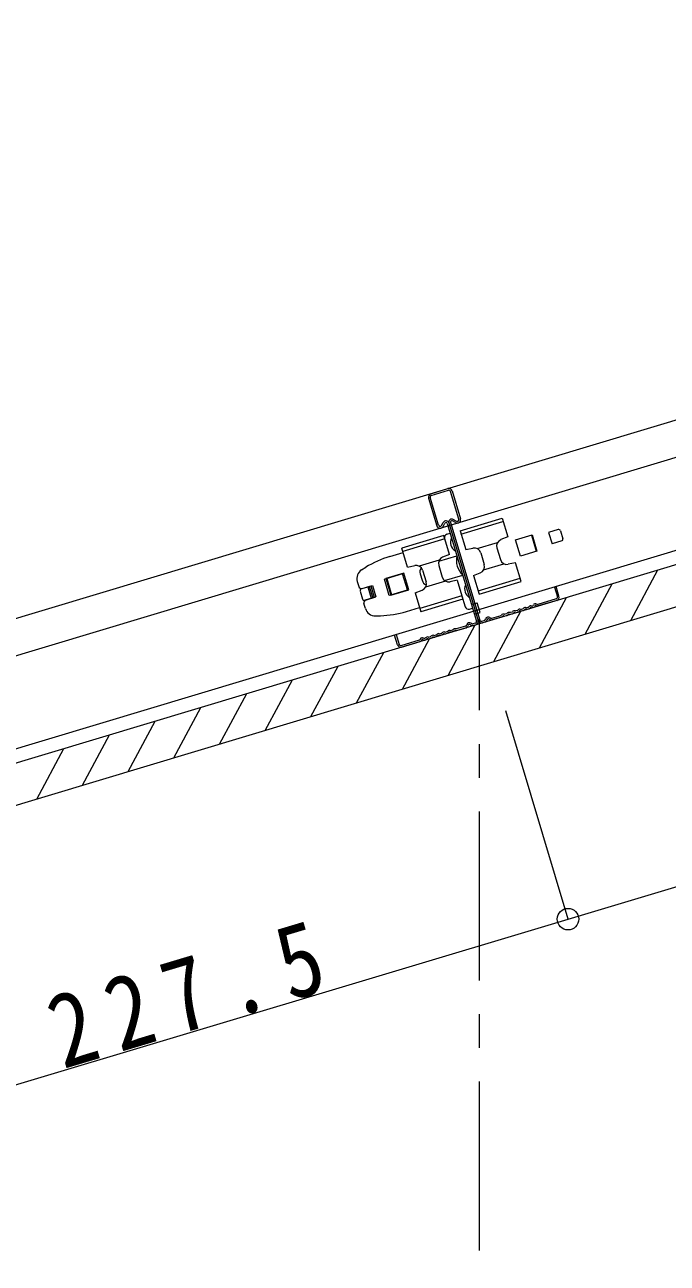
# Model space of a CAD drawing. Units: millimetres at full size, sheet at 1:10; details may follow other scales. Extents: x -2077 to 2023, y -1433 to 1417.
# Drawn here: x 1247.3 to 1437.8, y 246.9 to 613.8 of the extents above; entities that cross this region are included whole.
import ezdxf

# ---------------------------------------------------------------- set-up
doc = ezdxf.new("R2010")
doc.units = ezdxf.units.MM
doc.header["$LTSCALE"] = 10
doc.linetypes.add('CHAIN1', pattern=[8, 5, -1, 1, -1])
for name, color, linetype, lineweight in [('1-0_断面', 7, 'Continuous', 9), ('1-1_寸法', 7, 'Continuous', 9), ('1-3_ＤＨクロス', 7, 'Continuous', 9)]:
    doc.layers.add(name, color=color, linetype=linetype, lineweight=lineweight)
doc.styles.add('ＭＳ ゴシック', font='')
doc.styles.get('ＭＳ ゴシック').set_extended_font_data('MS Gothic')

msp = doc.modelspace()

# ---------------------------------------------------------------- linework, layer by layer
at = {"layer": '1-0_断面'}
for p, q in [((1829.98, 613.78), (1023.92, 371.53)), ((1833.04, 603.63), (1055.34, 369.9)), ((1870.19, 587.23), (1062.94, 344.62)), ((946.27, 305.38), (1870.19, 583.05)), ((-73.06, -13.5), (1865.42, 569.09)), ((1376.35, 463.9), (1388.8, 467.64)), ((1376.64, 462.91), (1389.09, 466.66)), ((1371.56, 462.46), (1359.11, 458.72)), ((1373.24, 456.88), (1371.56, 462.46)), ((1372.47, 462.91), (1373.43, 463.2)), ((1376.35, 463.9), (1378.03, 458.32)), ((1392.82, 461.2), (1397.71, 462.67)), ((1397.5, 462.6), (1398.94, 457.82)), ((1397.61, 462.64), (1399.05, 457.85)), ((1397.71, 462.67), (1399.15, 457.88)), ((1405.49, 464.22), (1402.62, 463.36)), ((1402.62, 463.36), (1403.62, 460.01)), ((1406.11, 463.89), (1406.83, 461.49)), ((1360.79, 453.14), (1359.11, 458.72)), ((1371.86, 461.48), (1359.41, 457.73)), ((1378.03, 458.32), (1380.16, 458.76)), ((1381.46, 458.59), (1387.46, 460.39)), ((1387.27, 458.82), (1388.32, 455.34)), ((1394.26, 456.41), (1392.82, 461.2)), ((1406.5, 460.87), (1403.62, 460.01)), ((1355.58, 456.27), (1359.49, 457.45)), ((1370.22, 455.21), (1364.22, 453.41)), ((1370.07, 454.88), (1375.44, 456.5)), ((1373.24, 456.88), (1371.21, 456.07)), ((1382.49, 457.38), (1383.53, 453.9)), ((1399.15, 457.88), (1394.26, 456.41)), ((1347.18, 452.28), (1348.44, 453.06)), ((1359.67, 451.29), (1354.41, 449.71)), ((1361.14, 446.4), (1359.67, 451.29)), ((1360.79, 453.14), (1362.93, 453.58)), ((1365.25, 452.2), (1366.29, 448.72)), ((1370.04, 453.64), (1371.08, 450.16)), ((1380.33, 450.66), (1382.36, 451.46)), ((1383.35, 452.32), (1389.34, 454.12)), ((1426.98, 437.32), (1435.02, 452.27)), ((1345.89, 448.87), (1346.35, 447.34)), ((1347.34, 446.8), (1350.41, 447.72)), ((1350.41, 447.72), (1351.44, 444.27)), ((1353.93, 449.56), (1354.41, 449.71)), ((1355.39, 444.68), (1353.93, 449.56)), ((1354.41, 449.71), (1355.87, 444.82)), ((1359.3, 451.13), (1354.42, 449.66)), ((1354.42, 449.66), (1355.86, 444.87)), ((1354.63, 449.72), (1356.07, 444.93)), ((1360.74, 446.34), (1359.3, 451.13)), ((1364.52, 451.13), (1365.1, 449.21)), ((1372.1, 448.94), (1366.11, 447.14)), ((1371.79, 449.14), (1377.17, 450.75)), ((1375.54, 449.22), (1373.4, 448.77)), ((1375.54, 449.22), (1377.22, 443.63)), ((1380.33, 450.66), (1382.01, 445.07)), ((1381.71, 446.06), (1394.16, 449.8)), ((1382.01, 445.07), (1394.46, 448.81)), ((1413.44, 433.25), (1421.48, 448.2)), ((1346.74, 446.04), (1347.45, 443.65)), ((1347.07, 446.67), (1349.94, 447.53)), ((1348.08, 443.31), (1350.95, 444.18)), ((1348.38, 443.35), (1351.44, 444.27)), ((1348.99, 447.24), (1349.99, 443.89)), ((1349.46, 447.38), (1350.47, 444.03)), ((1349.94, 447.53), (1350.95, 444.18)), ((1355.87, 444.82), (1355.39, 444.68)), ((1355.86, 444.87), (1360.74, 446.34)), ((1355.87, 444.82), (1361.14, 446.4)), ((1363.09, 445.48), (1365.12, 446.28)), ((1363.09, 445.48), (1364.77, 439.89)), ((1376.92, 444.62), (1364.47, 440.88)), ((1376.84, 444.91), (1377.9, 441.36)), ((1399.9, 429.18), (1407.93, 444.13)), ((1348.3, 440.82), (1347.84, 442.36)), ((1360.47, 439.99), (1364.39, 441.17)), ((1377.22, 443.63), (1364.77, 439.89)), ((1379.15, 440.69), (1380.1, 440.98)), ((1379.79, 442.04), (1381.42, 442.53)), ((1351.27, 438.69), (1352.74, 438.73)), ((1386.35, 425.11), (1394.39, 440.06)), ((1372.81, 421.04), (1380.85, 435.98)), ((1359.26, 416.97), (1367.3, 431.91)), ((1345.72, 412.9), (1353.76, 427.84)), ((1332.18, 408.83), (1340.22, 423.77)), ((1318.63, 404.76), (1326.67, 419.7)), ((1305.09, 400.69), (1313.13, 415.63)), ((1291.55, 396.62), (1299.58, 411.56)), ((1278, 392.55), (1286.04, 407.49)), ((1264.46, 388.48), (1272.5, 403.42)), ((1250.92, 384.41), (1258.95, 399.35)), ((1260.41, 399.74), (1260.44, 399.8))]:
    msp.add_line(p, q, dxfattribs=at)
at = {"layer": '1-0_断面', "color": 4, "linetype": 'CHAIN1'}
msp.add_line((1382.15, 250.7), (1382.15, 437.78), dxfattribs=at)
at = {"layer": '1-0_断面'}
for points in [[(1388.8, 467.64), (1390.48, 462.06), (1388.45, 461.25)], [(1394.46, 448.81), (1392.78, 454.4), (1390.64, 453.95)], [(1380.65, 439.16), (1382.28, 439.65), (1381.42, 442.53)]]:
    msp.add_lwpolyline(points, dxfattribs=at)
for centre, radius, start, end in [((1372.76, 461.96), 1, 106.7275, 196.7275), ((1405.63, 463.74), 0.5, 16.7275, 106.7275), ((1376.44, 460.45), 2.9, 153.1247, 240.3303), ((1380.57, 456.8), 2, 16.7275, 101.7275), ((1389.19, 459.39), 2, 111.7275, 196.7275), ((1406.35, 461.35), 0.5, 286.7275, 16.7275), ((1364.21, 427.54), 30, 106.7275, 121.7275), ((1371.95, 454.21), 2, 111.7275, 196.7275), ((1381.31, 455.13), 6.03, 166.8647, 226.5903), ((1390.24, 455.91), 2, 196.7275, 281.7275), ((1348.76, 449.73), 3, 121.7275, 196.7275), ((1363.33, 451.62), 2, 16.7275, 101.7275), ((1366.44, 451.7), 2, 142.5042, 196.7275), ((1381.62, 453.32), 2, 291.7275, 16.7275), ((1367.02, 449.79), 2, 196.7275, 250.9507), ((1364.38, 448.14), 2, 291.7275, 16.7275), ((1373, 450.73), 2, 196.7275, 281.7275), ((1380.62, 446.57), 2.9, 153.1247, 240.3303), ((1347.11, 447.57), 0.8, 196.7275, 286.7275), ((1347.21, 446.19), 0.5, 106.7275, 196.7275), ((1347.93, 443.79), 0.5, 196.7275, 286.7275), ((1348.61, 442.59), 0.8, 106.7275, 196.7275), ((1351.18, 441.69), 3, 196.7275, 271.7275), ((1378.86, 441.65), 1, 196.7275, 286.7275), ((1351.84, 468.72), 30, 271.7275, 286.7275)]:
    msp.add_arc(centre, radius, start, end, dxfattribs=at)
at = {"layer": '1-1_寸法'}
for p, q in [((1408.37, 348.84), (1626.31, 414.09)), ((1408.37, 348.84), (1389.89, 410.55)), ((1190.43, 283.58), (1408.37, 348.84))]:
    msp.add_line(p, q, dxfattribs=at)
msp.add_circle((1408.37, 348.84), 3.19, dxfattribs=at)
at = {"layer": '1-3_ＤＨクロス'}
for p, q in [((1367.01, 473.59), (1369.49, 465.36)), ((1369.97, 465.5), (1367.49, 473.74)), ((1367.68, 474.84), (1372.76, 476.37)), ((1367.83, 474.36), (1372.9, 475.89)), ((1376, 467.32), (1373.52, 475.55)), ((1374, 475.7), (1376.48, 467.46)), ((1370.9, 465.43), (1371.39, 466.36)), ((1371.33, 465.17), (1371.84, 466.12)), ((1372.57, 466.05), (1381.25, 437.15)), ((1373.05, 466.19), (1381.73, 437.3)), ((1373.53, 466.33), (1382.21, 437.44)), ((1375.05, 466.29), (1374.1, 466.8)), ((1375.26, 466.74), (1374.34, 467.24)), ((1373.35, 465.2), (1381.73, 437.3)), ((1404.81, 447.36), (1404.33, 447.22)), ((1404.33, 447.22), (1405.2, 444.35)), ((1405.67, 444.49), (1404.81, 447.36)), ((1393.4, 440.28), (1392.86, 440.12)), ((1395.03, 440.77), (1394.49, 440.61)), ((1394.63, 440.13), (1395.17, 440.29)), ((1396.66, 441.26), (1396.11, 441.1)), ((1396.26, 440.62), (1396.8, 440.78)), ((1397.74, 441.58), (1397.9, 441.63)), ((1397.89, 441.11), (1398.04, 441.15)), ((1398.01, 441.73), (1398.11, 441.9)), ((1398.55, 441.66), (1398.46, 441.49)), ((1398.82, 441.74), (1398.99, 441.65)), ((1399.05, 442.18), (1399.22, 442.09)), ((1404.86, 443.72), (1399.38, 442.08)), ((1405.01, 443.25), (1399.52, 441.6)), ((1382.83, 437.1), (1383.55, 437.32)), ((1383.7, 436.84), (1382.98, 436.63)), ((1383.8, 437.54), (1383.9, 437.77)), ((1384.36, 437.57), (1384.26, 437.35)), ((1384.95, 437.75), (1385.15, 437.61)), ((1385.42, 438.03), (1385.22, 438.16)), ((1385.76, 437.98), (1388.52, 438.81)), ((1388.66, 438.33), (1385.91, 437.51)), ((1390.15, 439.3), (1389.6, 439.14)), ((1389.75, 438.66), (1390.29, 438.82)), ((1391.77, 439.79), (1391.23, 439.63)), ((1391.37, 439.15), (1391.92, 439.31)), ((1393, 439.64), (1393.55, 439.8)), ((1356.93, 432.97), (1357.41, 433.12)), ((1357.79, 430.1), (1356.93, 432.97)), ((1357.41, 433.12), (1358.27, 430.24)), ((1368.72, 432.86), (1369.27, 433.03)), ((1370.35, 433.35), (1370.9, 433.52)), ((1371.04, 433.04), (1370.5, 432.87)), ((1371.98, 433.84), (1372.52, 434.01)), ((1372.12, 433.36), (1372.67, 433.53)), ((1373.61, 434.33), (1374.15, 434.5)), ((1374.3, 434.02), (1373.75, 433.85)), ((1378, 435.65), (1375.24, 434.82)), ((1375.38, 434.34), (1378.13, 435.17)), ((1378.25, 435.88), (1378.34, 436.1)), ((1378.8, 435.9), (1378.71, 435.68)), ((1379.39, 436.08), (1379.59, 435.94)), ((1379.87, 436.36), (1379.67, 436.5)), ((1380.92, 436.53), (1380.2, 436.31)), ((1380.35, 435.83), (1381.06, 436.05)), ((1358.89, 429.91), (1364.38, 431.56)), ((1359.04, 429.43), (1364.52, 431.08)), ((1364.59, 431.82), (1364.5, 431.65)), ((1365.03, 431.59), (1364.94, 431.42)), ((1365.3, 431.67), (1365.47, 431.58)), ((1365.71, 432.02), (1365.54, 432.11)), ((1366.01, 432.05), (1365.86, 432)), ((1366.16, 431.57), (1366, 431.52)), ((1367.1, 432.37), (1367.64, 432.54)), ((1367.24, 431.9), (1367.78, 432.06)), ((1369.41, 432.55), (1368.87, 432.38))]:
    msp.add_line(p, q, dxfattribs=at)
for centre, radius, start, end in [((1367.97, 473.88), 1, 106.7275, 196.7275), ((1367.97, 473.88), 0.5, 106.7275, 196.7275), ((1373.05, 475.41), 1, 16.7275, 106.7275), ((1373.05, 475.41), 0.5, 16.7275, 106.7275), ((1372.19, 465.93), 0.9, 16.7275, 151.7275), ((1372.19, 465.93), 0.4, 16.7275, 151.7275), ((1373.91, 466.45), 0.9, 61.7275, 196.7275), ((1373.91, 466.45), 0.4, 61.7275, 196.7275), ((1375.52, 467.17), 1, 241.7275, 16.7275), ((1375.52, 467.17), 0.5, 238.8795, 16.7275), ((1370.45, 465.65), 1, 196.7275, 331.7275), ((1370.45, 465.65), 0.5, 196.7275, 334.5754), ((1404.72, 444.2), 0.5, 286.7275, 16.7275), ((1404.72, 444.2), 1, 286.7275, 16.7275), ((1393.34, 440.47), 0.2, 286.7275, 325.6699), ((1394.09, 439.96), 0.7, 67.785, 145.6699), ((1394.43, 440.8), 0.2, 247.785, 286.7275), ((1394.97, 440.96), 0.2, 286.7275, 325.6699), ((1395.72, 440.45), 0.7, 67.785, 145.6699), ((1394.97, 440.96), 0.7, 286.7275, 325.6699), ((1395.72, 440.45), 0.2, 69.8576, 145.6699), ((1396.06, 441.29), 0.7, 247.785, 286.7275), ((1396.06, 441.29), 0.2, 247.785, 286.7275), ((1396.6, 441.45), 0.2, 286.7275, 325.6699), ((1397.34, 440.94), 0.7, 67.785, 145.6699), ((1396.6, 441.45), 0.7, 286.7275, 325.6699), ((1397.34, 440.94), 0.2, 67.785, 143.5974), ((1397.68, 441.78), 0.7, 247.785, 286.7275), ((1397.68, 441.78), 0.2, 247.785, 286.7275), ((1397.84, 441.82), 0.2, 286.7275, 331.7275), ((1397.84, 441.82), 0.7, 286.7275, 331.7275), ((1398.72, 441.57), 0.7, 61.7275, 151.7275), ((1398.72, 441.57), 0.2, 61.7275, 151.7275), ((1399.32, 442.27), 0.7, 241.7275, 286.7275), ((1399.32, 442.27), 0.2, 241.7275, 286.7275), ((1379.17, 435.74), 0.9, 56.7275, 156.7275), ((1380.78, 437.01), 0.5, 286.7275, 16.7275), ((1380.78, 437.01), 1, 286.7275, 16.7275), ((1382.69, 437.58), 1, 196.7275, 286.7275), ((1382.69, 437.58), 0.5, 196.7275, 286.7275), ((1383.44, 437.7), 0.4, 286.7275, 336.7275), ((1383.44, 437.7), 0.9, 286.7275, 336.7275), ((1384.73, 437.41), 0.9, 56.7275, 156.7275), ((1384.73, 437.41), 0.4, 56.7275, 156.7275), ((1385.64, 438.37), 0.9, 236.7275, 286.7275), ((1385.64, 438.37), 0.4, 236.7275, 286.7275), ((1388.46, 439), 0.2, 286.7275, 325.6699), ((1389.2, 438.5), 0.7, 67.785, 145.6699), ((1388.46, 439), 0.7, 286.7275, 325.6699), ((1389.2, 438.5), 0.2, 69.8576, 145.6699), ((1389.54, 439.33), 0.7, 247.785, 286.7275), ((1389.54, 439.33), 0.2, 247.785, 286.7275), ((1390.09, 439.49), 0.2, 286.7275, 325.6699), ((1390.83, 438.99), 0.7, 67.785, 145.6699), ((1390.09, 439.49), 0.7, 286.7275, 325.6699), ((1390.83, 438.99), 0.2, 69.8576, 145.6699), ((1391.17, 439.82), 0.7, 247.785, 286.7275), ((1391.17, 439.82), 0.2, 247.785, 286.7275), ((1391.72, 439.98), 0.2, 286.7275, 325.6699), ((1392.46, 439.48), 0.7, 67.785, 145.6699), ((1391.72, 439.98), 0.7, 286.7275, 325.6699), ((1392.46, 439.48), 0.2, 69.8576, 145.6699), ((1392.8, 440.31), 0.7, 247.785, 286.7275), ((1392.8, 440.31), 0.2, 247.785, 286.7275), ((1393.34, 440.47), 0.7, 286.7275, 325.6699), ((1394.09, 439.96), 0.2, 69.8576, 145.6699), ((1394.43, 440.8), 0.7, 247.785, 286.7275), ((1368.33, 432.22), 0.7, 67.785, 145.6699), ((1369.21, 433.22), 0.2, 286.7275, 325.6699), ((1369.95, 432.71), 0.7, 67.785, 145.6699), ((1370.29, 433.54), 0.2, 247.785, 286.7275), ((1370.84, 433.71), 0.2, 286.7275, 325.6699), ((1371.58, 433.2), 0.7, 67.785, 145.6699), ((1370.84, 433.71), 0.7, 286.7275, 325.6699), ((1371.58, 433.2), 0.2, 67.785, 143.5974), ((1371.92, 434.03), 0.7, 247.785, 286.7275), ((1371.92, 434.03), 0.2, 247.785, 286.7275), ((1372.47, 434.2), 0.2, 286.7275, 325.6699), ((1373.21, 433.69), 0.7, 67.785, 145.6699), ((1372.47, 434.2), 0.7, 286.7275, 325.6699), ((1373.21, 433.69), 0.2, 67.785, 143.5974), ((1373.55, 434.52), 0.7, 247.785, 286.7275), ((1373.55, 434.52), 0.2, 247.785, 286.7275), ((1374.09, 434.69), 0.2, 286.7275, 325.6699), ((1374.84, 434.18), 0.7, 67.785, 145.6699), ((1374.09, 434.69), 0.7, 286.7275, 325.6699), ((1374.84, 434.18), 0.2, 67.785, 143.5974), ((1375.18, 435.01), 0.7, 247.785, 286.7275), ((1375.18, 435.01), 0.2, 247.785, 286.7275), ((1377.88, 436.03), 0.4, 286.7275, 336.7275), ((1377.88, 436.03), 0.9, 286.7275, 336.7275), ((1379.17, 435.74), 0.4, 56.7275, 156.7275), ((1380.09, 436.7), 0.9, 236.7275, 286.7275), ((1380.09, 436.7), 0.4, 236.7275, 286.7275), ((1358.75, 430.39), 1, 196.7275, 286.7275), ((1358.75, 430.39), 0.5, 196.7275, 286.7275), ((1364.32, 431.75), 0.2, 286.7275, 331.7275), ((1364.32, 431.75), 0.7, 286.7275, 331.7275), ((1365.2, 431.49), 0.7, 61.7275, 151.7275), ((1365.2, 431.49), 0.2, 61.7275, 151.7275), ((1365.8, 432.19), 0.7, 241.7275, 286.7275), ((1365.8, 432.19), 0.2, 241.7275, 286.7275), ((1365.95, 432.24), 0.2, 286.7275, 325.6699), ((1366.7, 431.73), 0.7, 67.785, 145.6699), ((1365.95, 432.24), 0.7, 286.7275, 325.6699), ((1366.7, 431.73), 0.2, 69.8576, 145.6699), ((1367.04, 432.57), 0.7, 247.785, 286.7275), ((1367.04, 432.57), 0.2, 247.785, 286.7275), ((1367.58, 432.73), 0.2, 286.7275, 325.6699), ((1367.58, 432.73), 0.7, 286.7275, 325.6699), ((1368.33, 432.22), 0.2, 67.785, 143.5974), ((1368.67, 433.06), 0.7, 247.785, 286.7275), ((1368.67, 433.06), 0.2, 247.785, 286.7275), ((1369.21, 433.22), 0.7, 286.7275, 325.6699), ((1369.95, 432.71), 0.2, 67.785, 143.5974), ((1370.29, 433.54), 0.7, 247.785, 286.7275)]:
    msp.add_arc(centre, radius, start, end, dxfattribs=at)

# ---------------------------------------------------------------- texts
at = {"layer": '1-1_寸法', "insert": (1258.69, 304.02), "char_height": 21.99, "attachment_point": 7, "rotation": 16.669, "style": 'ＭＳ ゴシック'}
msp.add_mtext('\\T1.38;\\W0.85;227.5', dxfattribs=at)

doc.saveas('drawing.dxf')
